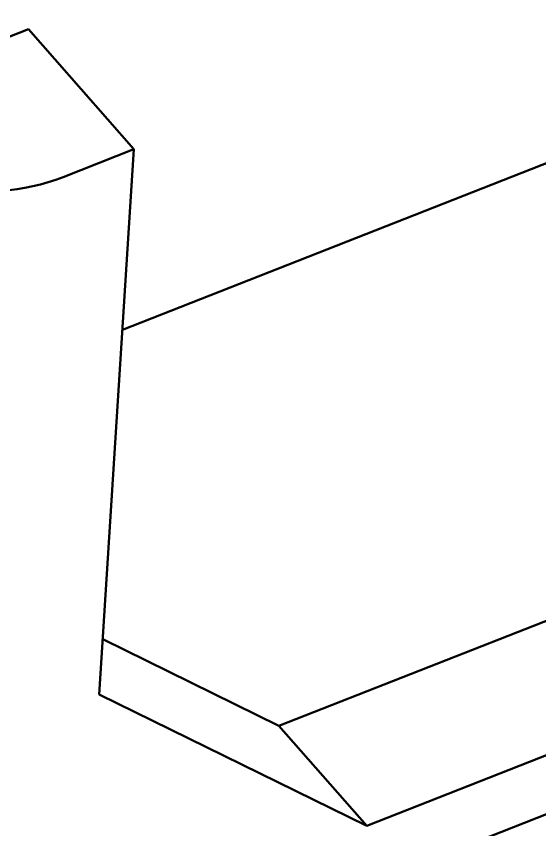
# Model space of a CAD drawing. Header units: millimetres. Extents: x -1259 to 2100, y -2965 to 1485.
# Drawn here: x 423.4 to 462.7, y 240.1 to 301.1 of the extents above; entities that cross this region are included whole.
import ezdxf

# ---------------------------------------------------------------- set-up
doc = ezdxf.new("R2010")
doc.units = ezdxf.units.MM
doc.header["$LTSCALE"] = 5
doc.layers.add('Visible (ISO)', color=7, linetype='Continuous', lineweight=50)

msp = doc.modelspace()

# ---------------------------------------------------------------- linework, layer by layer
at = {"layer": 'Visible (ISO)'}
for p, q in [((736.087, 352.831), (449.678, 240.351)), ((431.351, 277.562), (510.68, 308.717)), ((424.304, 300.095), (413.696, 295.929)), ((432.209, 291.09), (424.304, 300.095)), ((426.905, 289.007), (432.209, 291.09)), ((429.615, 250.195), (432.209, 291.09)), ((443.09, 247.854), (513.822, 275.633)), ((443.09, 247.854), (429.878, 254.337)), ((429.615, 250.195), (449.678, 240.351)), ((449.678, 240.351), (443.09, 247.854)), ((422.87, 225.392), (475.909, 246.222))]:
    msp.add_line(p, q, dxfattribs=at)
msp.add_ellipse((420.318, 296.511), major_axis=(-12.475, 0.791), ratio=0.685053, start_param=0.599138, end_param=2.169934, dxfattribs=at)

doc.saveas('drawing.dxf')
